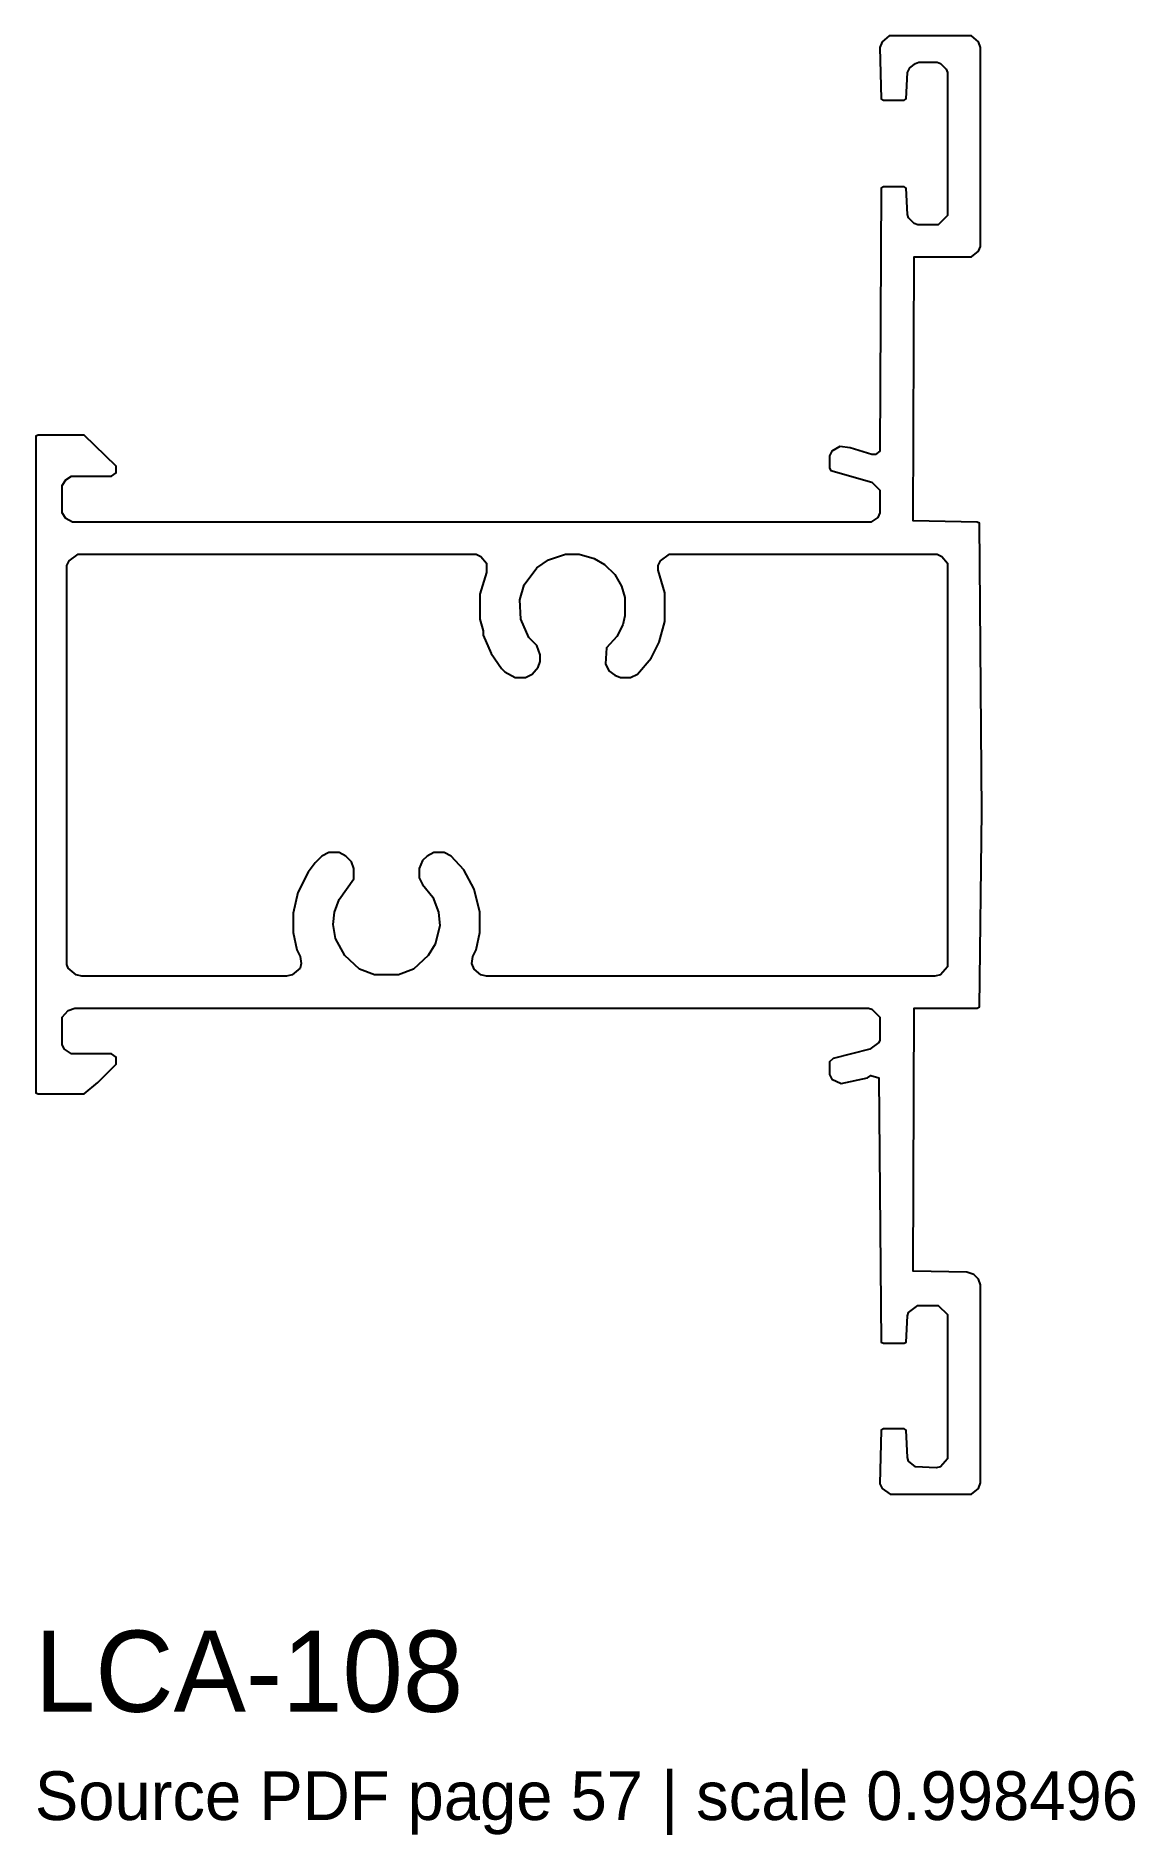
# Model space of a CAD drawing. Header units: millimetres. Extents: x 0 to 40.7, y -12.6 to 53.9.
import ezdxf

# ---------------------------------------------------------------- set-up
doc = ezdxf.new("R2010")
doc.units = ezdxf.units.MM
doc.layers.add('INFO', color=7, linetype='Continuous')
doc.layers.add('PROFILE', color=7, linetype='Continuous')

msp = doc.modelspace()

# ---------------------------------------------------------------- linework, layer by layer
at = {"layer": 'PROFILE'}
for points in [[(31.575, 53.936), (31.322, 53.725), (31.237, 53.513), (31.28, 51.611), (31.364, 51.569), (32.125, 51.569), (32.209, 51.611), (32.252, 52.583), (32.336, 52.753), (32.548, 52.922), (32.674, 52.964), (33.351, 52.964), (33.478, 52.922), (33.689, 52.71), (33.731, 52.583), (33.731, 47.3), (33.393, 46.962), (32.632, 46.962), (32.505, 47.004), (32.294, 47.215), (32.252, 47.342), (32.209, 48.314), (32.125, 48.356), (31.364, 48.356), (31.28, 48.314), (31.237, 38.592), (31.068, 38.465), (30.941, 38.465), (30.138, 38.719), (29.758, 38.761), (29.462, 38.592), (29.377, 38.423), (29.377, 37.958), (29.42, 37.874), (30.941, 37.451), (31.237, 37.155), (31.237, 36.31), (31.153, 36.141), (30.899, 35.971), (1.395, 35.971), (1.141, 36.098), (1.014, 36.31), (1.014, 37.324), (1.141, 37.535), (1.353, 37.662), (2.832, 37.662), (3.001, 37.789), (3.001, 38.043), (1.818, 39.184), (0.127, 39.184), (0.042, 39.142), (0.042, 14.879), (0.127, 14.837), (1.818, 14.837), (2.325, 15.259), (3.001, 15.936), (3.001, 16.189), (2.832, 16.316), (1.353, 16.316), (1.099, 16.485), (1.014, 16.654), (1.014, 17.669), (1.226, 17.922), (1.479, 18.007), (30.815, 18.007), (30.941, 17.965), (31.237, 17.669), (31.237, 16.823), (31.195, 16.739), (30.857, 16.485), (29.504, 16.147), (29.377, 16.02), (29.377, 15.555), (29.462, 15.386), (29.8, 15.217), (30.772, 15.428), (30.899, 15.513), (31.195, 15.428), (31.28, 5.664), (31.364, 5.622), (32.125, 5.622), (32.209, 5.664), (32.252, 6.636), (32.294, 6.763), (32.632, 7.017), (33.393, 7.017), (33.731, 6.679), (33.731, 1.353), (33.478, 1.057), (33.308, 1.014), (32.548, 1.057), (32.294, 1.268), (32.252, 1.395), (32.209, 2.409), (32.125, 2.452), (31.364, 2.452), (31.28, 2.409), (31.237, 0.423), (31.322, 0.254), (31.618, 0.042), (34.619, 0.042), (34.872, 0.254), (34.957, 0.465), (34.957, 7.778), (34.872, 7.989), (34.703, 8.158), (34.45, 8.243), (32.463, 8.285), (32.505, 18.007), (34.83, 18.007), (34.915, 18.049), (34.999, 25.277), (34.915, 35.929), (34.83, 35.971), (32.463, 36.014), (32.505, 45.778), (34.619, 45.778), (34.872, 45.989), (34.957, 46.158), (34.957, 53.513), (34.872, 53.725), (34.619, 53.936)], [(1.184, 34.365), (1.268, 34.534), (1.606, 34.788), (16.316, 34.788), (16.485, 34.703), (16.697, 34.45), (16.697, 34.112), (16.443, 33.308), (16.443, 32.379), (16.57, 31.956), (16.57, 31.787), (16.866, 31.11), (17.246, 30.561), (17.373, 30.434), (17.753, 30.223), (18.134, 30.223), (18.387, 30.35), (18.599, 30.603), (18.683, 30.815), (18.683, 31.068), (18.556, 31.406), (18.26, 31.702), (17.965, 32.379), (17.922, 33.097), (18.091, 33.647), (18.556, 34.281), (18.979, 34.577), (19.613, 34.788), (20.12, 34.788), (20.67, 34.619), (21.05, 34.407), (21.431, 34.027), (21.684, 33.604), (21.811, 33.182), (21.811, 32.505), (21.727, 32.167), (21.515, 31.745), (21.135, 31.322), (21.093, 30.73), (21.219, 30.476), (21.431, 30.307), (21.642, 30.223), (22.022, 30.223), (22.276, 30.35), (22.783, 30.941), (23.079, 31.533), (23.291, 32.294), (23.291, 33.351), (23.037, 34.196), (23.037, 34.365), (23.121, 34.534), (23.46, 34.788), (33.351, 34.788), (33.52, 34.703), (33.731, 34.45), (33.731, 19.529), (33.478, 19.233), (33.266, 19.19), (16.697, 19.19), (16.485, 19.233), (16.232, 19.444), (16.147, 19.655), (16.189, 19.909), (16.316, 20.163), (16.443, 20.797), (16.443, 21.558), (16.232, 22.403), (15.851, 23.121), (15.386, 23.629), (15.133, 23.756), (14.752, 23.756), (14.498, 23.629), (14.329, 23.46), (14.203, 23.164), (14.203, 22.826), (14.329, 22.572), (14.71, 22.107), (14.921, 21.558), (14.963, 21.05), (14.794, 20.374), (14.541, 19.951), (13.991, 19.444), (13.442, 19.233), (12.554, 19.233), (12.005, 19.444), (11.455, 19.951), (11.117, 20.585), (11.032, 21.093), (11.075, 21.558), (11.244, 22.022), (11.793, 22.783), (11.793, 23.164), (11.709, 23.417), (11.497, 23.629), (11.244, 23.756), (10.863, 23.756), (10.61, 23.629), (10.356, 23.375), (10.102, 23.037), (9.722, 22.276), (9.553, 21.515), (9.553, 20.797), (9.68, 20.163), (9.807, 19.909), (9.849, 19.655), (9.807, 19.486), (9.511, 19.233), (9.299, 19.19), (1.733, 19.19), (1.522, 19.233), (1.226, 19.486), (1.184, 19.613)]]:
    msp.add_lwpolyline(points, close=True, dxfattribs=at)

# ---------------------------------------------------------------- texts
at = {"layer": 'INFO'}
for s, height, p in [('LCA-108', 3, (0, -8)), ('Source PDF page 57 | scale 0.998496', 1.8, (0, -12))]:
    msp.add_text(s, height=height, dxfattribs=at).set_placement(p)

doc.saveas('drawing.dxf')
